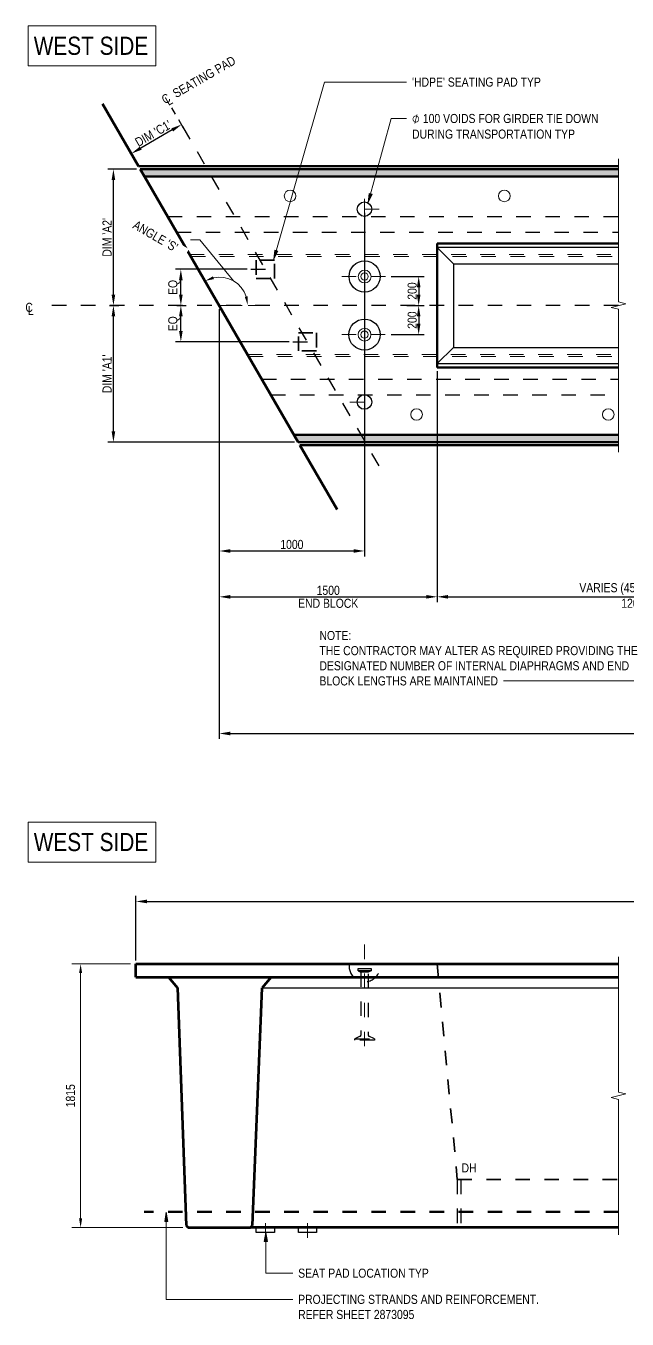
# Model space of a CAD drawing. Header units: metres. Extents: x 17.9 to 37.3, y 3.4 to 45.5.
# Drawn here: x 17.9 to 22.04, y 36.57 to 45.48 of the extents above; entities that cross this region are included whole.
import ezdxf

# ---------------------------------------------------------------- set-up
doc = ezdxf.new("R2010")
doc.units = ezdxf.units.M
doc.linetypes.add('JacobsCenter', pattern=[0.015, 0.009, -0.0015, 0.003, -0.0015])
doc.linetypes.add('JacobsDash', pattern=[0.0045, 0.003, -0.0015])
doc.layers.get('Defpoints').update_dxf_attribs({"color": 41})
for name, color, linetype, lineweight in [('A-ANNO-DIMS', 7, 'Continuous', 9), ('A-ANNO-NOTE', 7, 'Continuous', 9), ('A-DETL', 7, 'Continuous', 13), ('A-DETL-GENF', 7, 'Continuous', 9), ('A-DETL-THIN', 7, 'Continuous', 9), ('G-ANNO-TEXT', 7, 'Continuous', 9)]:
    doc.layers.add(name, color=color, linetype=linetype, lineweight=lineweight)
doc.styles.add('Arial Narrow', font='ARIALN.TTF', dxfattribs={"height": 0.0625})
doc.styles.add('Arial Narrow_1', font='ARIALN.TTF', dxfattribs={"height": 0.125})
doc.styles.add('Arial Narrow_2', font='ARIALN.TTF', dxfattribs={"height": 0.0025})
doc.styles.add('Segoe UI Symbol', font='seguisym.ttf', dxfattribs={"height": 0.0625})
doc.dimstyles.new('____ddd____', dxfattribs={"dimscale": 0.3048, "dimtxt": 0.063964, "dimasz": 0.246063, "dimexe": 0.123031, "dimexo": 0.082021, "dimgap": 0.04101, "dimtad": 1, "dimdec": 0, "dimlfac": 1000, "dimzin": 0, "dimdsep": 46, "dimtxsty": 'Arial Narrow', "dimsah": 1, "dimcen": 0.09, "dimaunit": 1, "dimadec": 4, "dimazin": 0, "dimtfac": 1, "dimtdec": 4, "dimtix": 1, "dimtmove": 0, "dimatfit": 3, "dimfxl": 1, "dimtvp": 1, "dimtolj": 1, "dimtzin": 0, "dimarcsym": 2})
doc.dimstyles.new('Dimension_Angle_O__DMS_', dxfattribs={"dimscale": 0.3048, "dimtxt": 0.063964, "dimasz": 0.205052, "dimexe": 0.19685, "dimexo": 0.131234, "dimgap": 0.164042, "dimtad": 1, "dimdec": 3, "dimlfac": 1000, "dimrnd": 0.001, "dimzin": 0, "dimdsep": 46, "dimtxsty": 'Arial Narrow', "dimsah": 1, "dimcen": 0.09, "dimaunit": 1, "dimadec": 4, "dimazin": 0, "dimtfac": 1, "dimtdec": 4, "dimtix": 1, "dimtmove": 1, "dimatfit": 3, "dimfxl": 1, "dimtvp": 1, "dimtfill": 1, "dimtolj": 1, "dimtzin": 0, "dimlwd": 18, "dimlwe": 18, "dimarcsym": 2})
doc.dimstyles.new('Dimension_Standard_O__mm_', dxfattribs={"dimscale": 0.3048, "dimtxt": 0.063964, "dimasz": 0.205052, "dimexe": 0.19685, "dimexo": 0.123031, "dimgap": 0.123031, "dimtad": 1, "dimdec": 0, "dimlfac": 1000, "dimzin": 0, "dimdsep": 46, "dimtxsty": 'Arial Narrow', "dimsah": 1, "dimcen": 0.09, "dimaunit": 1, "dimadec": 4, "dimazin": 0, "dimtfac": 1, "dimtdec": 4, "dimtix": 1, "dimtmove": 0, "dimatfit": 3, "dimfxl": 1, "dimtvp": 1, "dimtfill": 1, "dimtolj": 1, "dimtzin": 0, "dimlwd": 18, "dimlwe": 18, "dimarcsym": 2})

# ---------------------------------------------------------------- blocks, each defined once
blk = doc.blocks.new('CS_DET_BreakLine_ViewScale - Std Break-5073518-DRG-2873091 - 1815 SUPER-T GIRDER_CONCRETE_PLAN AND ELEVATION')
at = {"layer": 'A-DETL-GENF'}
for p, q in [((0.8825, 0), (-0.05, 0)), ((0.895, 0.05), (0.8825, 0)), ((0.92, -0.05), (0.895, 0.05)), ((0.9325, 0), (0.92, -0.05)), ((1.865, 0), (0.9325, 0))]:
    blk.add_line(p, q, dxfattribs=at)
blk = doc.blocks.new('CS_DET_BreakLine_ViewScale - Std Break-5073522-DRG-2873091 - 1815 SUPER-T GIRDER_CONCRETE_PLAN AND ELEVATION')
at = {"layer": 'A-DETL-GENF'}
for p, q in [((0.935, 0), (-0.05, 0)), ((0.9475, 0.05), (0.935, 0)), ((0.9725, -0.05), (0.9475, 0.05)), ((0.985, 0), (0.9725, -0.05)), ((1.97, 0), (0.985, 0))]:
    blk.add_line(p, q, dxfattribs=at)
blk = doc.blocks.new('DIMBLOCK1-DRG-2873091 - 1815 SUPER-T GIRDER_CONCRETE_PLAN AND ELEVATION')
at = {"layer": 'A-ANNO-DIMS', "color": 0, "lineweight": -2, "transparency": 16777216}
for p, q in [((18.6571, 39.0423), (18.6571, 39.4854)), ((36.4555, 39.0423), (36.4555, 39.4854)), ((18.7321, 39.4479), (36.3805, 39.4479))]:
    blk.add_line(p, q, dxfattribs=at)
at = {"layer": 'A-ANNO-DIMS', "color": 0, "transparency": 16777216}
for points in [[(18.7321, 39.4604), (18.7321, 39.4354), (18.6571, 39.4479)], [(36.3805, 39.4604), (36.3805, 39.4354), (36.4555, 39.4479)]]:
    blk.add_solid(points, dxfattribs=at)
at = {"layer": 'Defpoints', "color": 0, "transparency": 16777216}
for p in [(36.4555, 39.4479), (18.6571, 39.0173), (36.4555, 39.0173)]:
    blk.add_point(p, dxfattribs=at)
at = {"layer": 'A-ANNO-DIMS', "color": 0, "transparency": 16777216, "char_height": 0.0625, "width": 1.976196, "attachment_point": 5, "style": 'Arial Narrow'}
for s, insert in [('\\A1;APPLY STIFF BROOM FINISH TO TOP SURFACE', (27.5563, 39.4928)), ('\\A1;IN TRANSVERSE DIRECTION UNO', (27.5563, 39.4031))]:
    blk.add_mtext(s, dxfattribs=dict(at, insert=insert))
blk = doc.blocks.new('DIMBLOCK2-DRG-2873091 - 1815 SUPER-T GIRDER_CONCRETE_PLAN AND ELEVATION')
at = {"layer": 'A-ANNO-DIMS', "color": 0, "lineweight": 18, "transparency": 16777216}
for p, q in [((18.6196, 39.0173), (18.2161, 39.0173)), ((18.2761, 37.2648), (18.2761, 38.9548)), ((18.9789, 37.2023), (18.2161, 37.2023))]:
    blk.add_line(p, q, dxfattribs=at)
at = {"layer": 'A-ANNO-DIMS', "color": 0, "transparency": 16777216}
for points in [[(18.2657, 38.9548), (18.2865, 38.9548), (18.2761, 39.0173)], [(18.2657, 37.2648), (18.2865, 37.2648), (18.2761, 37.2023)]]:
    blk.add_solid(points, dxfattribs=at)
at = {"layer": 'Defpoints', "color": 0, "transparency": 16777216}
for p in [(18.2761, 39.0173), (18.6571, 39.0173), (19.0164, 37.2023)]:
    blk.add_point(p, dxfattribs=at)
at = {"layer": 'A-ANNO-DIMS', "color": 0, "lineweight": 18, "transparency": 16777216, "insert": (18.2067, 38.1098), "char_height": 0.0625, "width": 0.190066, "attachment_point": 5, "rotation": 90, "style": 'Arial Narrow', "bg_fill": 3, "box_fill_scale": 1.1, "bg_fill_color": 256, "bg_fill_true_color": 13158600, "bg_fill_transparency": 0}
blk.add_mtext('\\A1;1815', dxfattribs=at)
blk = doc.blocks.new('DIMBLOCK5-DRG-2873091 - 1815 SUPER-T GIRDER_CONCRETE_PLAN AND ELEVATION')
at = {"layer": 'A-ANNO-DIMS', "color": 0, "lineweight": -2, "transparency": 16777216}
for p, q in [((18.4739, 43.551), (18.5394, 43.551)), ((18.5019, 42.686), (18.5019, 43.476)), ((19.7496, 42.611), (18.4644, 42.611))]:
    blk.add_line(p, q, dxfattribs=at)
at = {"layer": 'A-ANNO-DIMS', "color": 0, "transparency": 16777216}
for points in [[(18.4894, 43.476), (18.5144, 43.476), (18.5019, 43.551)], [(18.4894, 42.686), (18.5144, 42.686), (18.5019, 42.611)]]:
    blk.add_solid(points, dxfattribs=at)
at = {"layer": 'Defpoints', "color": 0, "transparency": 16777216}
for p in [(18.4489, 43.551), (18.5019, 43.551), (19.7746, 42.611)]:
    blk.add_point(p, dxfattribs=at)
at = {"layer": 'A-ANNO-DIMS', "color": 0, "transparency": 16777216, "insert": (18.458, 43.081), "char_height": 0.0625, "width": 0.32165, "attachment_point": 5, "rotation": 90, "style": 'Arial Narrow'}
blk.add_mtext("\\A1;DIM 'A1'", dxfattribs=at)
blk = doc.blocks.new('DIMBLOCK6-DRG-2873091 - 1815 SUPER-T GIRDER_CONCRETE_PLAN AND ELEVATION')
at = {"layer": 'A-ANNO-DIMS', "color": 0, "lineweight": -2, "transparency": 16777216}
for p, q in [((18.6618, 44.491), (18.4644, 44.491)), ((18.5019, 43.626), (18.5019, 44.416)), ((18.4739, 43.551), (18.5394, 43.551))]:
    blk.add_line(p, q, dxfattribs=at)
at = {"layer": 'A-ANNO-DIMS', "color": 0, "transparency": 16777216}
for points in [[(18.4894, 44.416), (18.5144, 44.416), (18.5019, 44.491)], [(18.4894, 43.626), (18.5144, 43.626), (18.5019, 43.551)]]:
    blk.add_solid(points, dxfattribs=at)
at = {"layer": 'Defpoints', "color": 0, "transparency": 16777216}
for p in [(18.5019, 44.491), (18.6868, 44.491), (18.4489, 43.551)]:
    blk.add_point(p, dxfattribs=at)
at = {"layer": 'A-ANNO-DIMS', "color": 0, "transparency": 16777216, "insert": (18.458, 44.021), "char_height": 0.0625, "width": 0.32165, "attachment_point": 5, "rotation": 90, "style": 'Arial Narrow'}
blk.add_mtext("\\A1;DIM 'A2'", dxfattribs=at)
blk = doc.blocks.new('DIMBLOCK7-DRG-2873091 - 1815 SUPER-T GIRDER_CONCRETE_PLAN AND ELEVATION')
at = {"layer": 'A-ANNO-DIMS', "color": 0, "lineweight": 18, "transparency": 16777216}
for p, q in [((19.0959, 44.0034), (19.0334, 44.0034)), ((19.3287, 43.721), (19.0959, 44.0034)), ((19.0923, 43.7901), (19.1624, 43.6689)), ((19.4294, 43.551), (19.4869, 43.551))]:
    blk.add_line(p, q, dxfattribs=at)
blk.add_arc((19.2307, 43.551), 0.1962, 18.32514, 101.7312, dxfattribs=at)
at = {"layer": 'A-ANNO-DIMS', "color": 0, "transparency": 16777216}
for points in [[(19.1945, 43.7334), (19.1871, 43.7529), (19.1324, 43.7209)], [(19.4273, 43.6144), (19.4067, 43.6111), (19.4269, 43.551)]]:
    blk.add_solid(points, dxfattribs=at)
at = {"layer": 'Defpoints', "color": 0, "transparency": 16777216}
for p in [(19.0723, 43.8247), (19.381, 43.6772), (19.2307, 43.551), (19.3894, 43.551)]:
    blk.add_point(p, dxfattribs=at)
at = {"layer": 'A-ANNO-DIMS', "color": 0, "lineweight": 18, "transparency": 16777216, "insert": (18.6608, 44.1411), "char_height": 0.0625, "width": 0.406936, "attachment_point": 1, "rotation": 330.02817, "line_spacing_factor": 0.974696, "style": 'Arial Narrow', "bg_fill": 3, "box_fill_scale": 1.1, "bg_fill_color": 256, "bg_fill_true_color": 13158600, "bg_fill_transparency": 0}
blk.add_mtext("\\A1;ANGLE 'S'", dxfattribs=at)
blk = doc.blocks.new('DIMBLOCK9-DRG-2873091 - 1815 SUPER-T GIRDER_CONCRETE_PLAN AND ELEVATION')
at = {"layer": 'A-ANNO-DIMS', "color": 0, "lineweight": -2, "transparency": 16777216}
for p, q in [((19.2307, 43.526), (19.2307, 41.508)), ((20.7307, 43.0993), (20.7307, 41.508)), ((19.3057, 41.5455), (20.6557, 41.5455))]:
    blk.add_line(p, q, dxfattribs=at)
at = {"layer": 'A-ANNO-DIMS', "color": 0, "transparency": 16777216}
for points in [[(19.3057, 41.558), (19.3057, 41.533), (19.2307, 41.5455)], [(20.6557, 41.558), (20.6557, 41.533), (20.7307, 41.5455)]]:
    blk.add_solid(points, dxfattribs=at)
at = {"layer": 'Defpoints', "color": 0, "transparency": 16777216}
for p in [(19.2307, 43.551), (20.7307, 43.1243), (20.7307, 41.5455)]:
    blk.add_point(p, dxfattribs=at)
at = {"layer": 'A-ANNO-DIMS', "color": 0, "transparency": 16777216, "char_height": 0.0625, "width": 0.497095, "attachment_point": 5, "style": 'Arial Narrow'}
for s, insert in [('\\A1;1500', (19.9807, 41.5899)), ('\\A1;END BLOCK', (19.9807, 41.5006))]:
    blk.add_mtext(s, dxfattribs=dict(at, insert=insert))
blk = doc.blocks.new('DIMBLOCK10-DRG-2873091 - 1815 SUPER-T GIRDER_CONCRETE_PLAN AND ELEVATION')
at = {"layer": 'A-ANNO-DIMS', "color": 0, "lineweight": -2, "transparency": 16777216}
for p, q in [((20.7307, 43.0993), (20.7307, 41.508)), ((23.8026, 43.0993), (23.8026, 41.508)), ((20.8057, 41.5455), (23.7276, 41.5455))]:
    blk.add_line(p, q, dxfattribs=at)
at = {"layer": 'A-ANNO-DIMS', "color": 0, "transparency": 16777216}
for points in [[(20.8057, 41.558), (20.8057, 41.533), (20.7307, 41.5455)], [(23.7276, 41.558), (23.7276, 41.533), (23.8026, 41.5455)]]:
    blk.add_solid(points, dxfattribs=at)
at = {"layer": 'Defpoints', "color": 0, "transparency": 16777216}
for p in [(20.7307, 43.1243), (23.8026, 43.1243), (23.8026, 41.5455)]:
    blk.add_point(p, dxfattribs=at)
at = {"layer": 'A-ANNO-DIMS', "color": 0, "transparency": 16777216, "char_height": 0.0625, "width": 1.33777, "attachment_point": 5, "style": 'Arial Narrow'}
for s, insert in [('\\A1;VARIES (4500 MIN TO 6000 MAX)', (22.2666, 41.599)), ('\\A1;120 THICK WEB', (22.2666, 41.5006))]:
    blk.add_mtext(s, dxfattribs=dict(at, insert=insert))
blk = doc.blocks.new('DIMBLOCK13-DRG-2873091 - 1815 SUPER-T GIRDER_CONCRETE_PLAN AND ELEVATION')
at = {"layer": 'A-ANNO-DIMS', "color": 0, "lineweight": -2, "transparency": 16777216}
for p, q in [((20.4135, 43.7513), (20.6409, 43.7513)), ((20.6034, 43.6763), (20.6034, 43.626)), ((20.5227, 43.551), (20.6409, 43.551))]:
    blk.add_line(p, q, dxfattribs=at)
at = {"layer": 'A-ANNO-DIMS', "color": 0, "transparency": 16777216}
for points in [[(20.5909, 43.6763), (20.6159, 43.6763), (20.6034, 43.7513)], [(20.5909, 43.626), (20.6159, 43.626), (20.6034, 43.551)]]:
    blk.add_solid(points, dxfattribs=at)
at = {"layer": 'Defpoints', "color": 0, "transparency": 16777216}
for p in [(20.3885, 43.7513), (20.4977, 43.551), (20.6034, 43.551)]:
    blk.add_point(p, dxfattribs=at)
at = {"layer": 'A-ANNO-DIMS', "color": 0, "transparency": 16777216, "insert": (20.559, 43.6512), "char_height": 0.0625, "width": 0.142549, "attachment_point": 5, "rotation": 90, "style": 'Arial Narrow'}
blk.add_mtext('\\A1;200', dxfattribs=at)
blk = doc.blocks.new('DIMBLOCK14-DRG-2873091 - 1815 SUPER-T GIRDER_CONCRETE_PLAN AND ELEVATION')
at = {"layer": 'A-ANNO-DIMS', "color": 0, "lineweight": -2, "transparency": 16777216}
for p, q in [((20.5227, 43.551), (20.6409, 43.551)), ((20.6034, 43.476), (20.6034, 43.426)), ((20.4129, 43.351), (20.6409, 43.351))]:
    blk.add_line(p, q, dxfattribs=at)
at = {"layer": 'A-ANNO-DIMS', "color": 0, "transparency": 16777216}
for points in [[(20.5909, 43.476), (20.6159, 43.476), (20.6034, 43.551)], [(20.5909, 43.426), (20.6159, 43.426), (20.6034, 43.351)]]:
    blk.add_solid(points, dxfattribs=at)
at = {"layer": 'Defpoints', "color": 0, "transparency": 16777216}
for p in [(20.4977, 43.551), (20.3879, 43.351), (20.6034, 43.351)]:
    blk.add_point(p, dxfattribs=at)
at = {"layer": 'A-ANNO-DIMS', "color": 0, "transparency": 16777216, "insert": (20.559, 43.451), "char_height": 0.0625, "width": 0.142549, "attachment_point": 5, "rotation": 90, "style": 'Arial Narrow'}
blk.add_mtext('\\A1;200', dxfattribs=at)
blk = doc.blocks.new('DIMBLOCK15-DRG-2873091 - 1815 SUPER-T GIRDER_CONCRETE_PLAN AND ELEVATION')
at = {"layer": 'A-ANNO-DIMS', "color": 0, "lineweight": -2, "transparency": 16777216}
for p, q in [((20.2304, 44.19), (20.2304, 41.8237)), ((19.2307, 43.526), (19.2307, 41.8237)), ((19.3057, 41.8612), (20.1554, 41.8612))]:
    blk.add_line(p, q, dxfattribs=at)
at = {"layer": 'A-ANNO-DIMS', "color": 0, "transparency": 16777216}
for points in [[(19.3057, 41.8737), (19.3057, 41.8487), (19.2307, 41.8612)], [(20.1554, 41.8737), (20.1554, 41.8487), (20.2304, 41.8612)]]:
    blk.add_solid(points, dxfattribs=at)
at = {"layer": 'Defpoints', "color": 0, "transparency": 16777216}
for p in [(20.2304, 44.215), (19.2307, 43.551), (20.2304, 41.8612)]:
    blk.add_point(p, dxfattribs=at)
at = {"layer": 'A-ANNO-DIMS', "color": 0, "transparency": 16777216, "insert": (19.7305, 41.9056), "char_height": 0.0625, "width": 0.190066, "attachment_point": 5, "style": 'Arial Narrow'}
blk.add_mtext('\\A1;1000', dxfattribs=at)
blk = doc.blocks.new('DIMBLOCK19-DRG-2873091 - 1815 SUPER-T GIRDER_CONCRETE_PLAN AND ELEVATION')
at = {"layer": 'A-ANNO-DIMS', "color": 0, "lineweight": -2, "transparency": 16777216}
for p, q in [((19.2307, 43.526), (19.2307, 40.567)), ((35.9115, 43.526), (35.9115, 40.567)), ((19.3057, 40.6045), (35.8365, 40.6045))]:
    blk.add_line(p, q, dxfattribs=at)
at = {"layer": 'A-ANNO-DIMS', "color": 0, "transparency": 16777216}
for points in [[(19.3057, 40.617), (19.3057, 40.592), (19.2307, 40.6045)], [(35.8365, 40.617), (35.8365, 40.592), (35.9115, 40.6045)]]:
    blk.add_solid(points, dxfattribs=at)
at = {"layer": 'Defpoints', "color": 0, "transparency": 16777216}
for p in [(19.2307, 43.551), (35.9115, 43.551), (35.9115, 40.6045)]:
    blk.add_point(p, dxfattribs=at)
at = {"layer": 'A-ANNO-DIMS', "color": 0, "transparency": 16777216, "insert": (27.5711, 40.6482), "char_height": 0.0625, "width": 0.264386, "attachment_point": 5, "style": 'Arial Narrow'}
blk.add_mtext("\\A1;DIM 'L'", dxfattribs=at)
blk = doc.blocks.new('CS_Annot_Centreline Symbol2 - CS_Annot_Centreline Symbol 2-5073161-DRG-2873091 - 1815 SUPER-T GIRDER_CONCRETE_PLAN AND ELEVATION')
at = {"layer": 'A-ANNO-NOTE', "char_height": 0.0025, "attachment_point": 1, "style": 'Arial Narrow_2'}
for s, insert, width in [('C  ', (-0.00109, 0.00476), 0.0044093), ('L', (-0.00041, 0.00392), 0.0019241)]:
    blk.add_mtext(s, dxfattribs=dict(at, insert=insert, width=width))
blk = doc.blocks.new('DIMBLOCK20-DRG-2873091 - 1815 SUPER-T GIRDER_CONCRETE_PLAN AND ELEVATION')
at = {"layer": 'A-ANNO-DIMS', "color": 0, "lineweight": -2, "transparency": 16777216}
for p, q in [((18.9855, 44.7737), (18.9526, 44.8304)), ((18.9065, 44.7604), (18.69, 44.6351)), ((18.6754, 44.5106), (18.6063, 44.63))]:
    blk.add_line(p, q, dxfattribs=at)
at = {"layer": 'A-ANNO-DIMS', "color": 0, "transparency": 16777216}
for points in [[(18.9002, 44.7712), (18.9128, 44.7496), (18.9714, 44.798)], [(18.6837, 44.6459), (18.6963, 44.6243), (18.6251, 44.5976)]]:
    blk.add_solid(points, dxfattribs=at)
at = {"layer": 'Defpoints', "color": 0, "transparency": 16777216}
for p in [(18.998, 44.7521), (18.6251, 44.5976), (18.6879, 44.489)]:
    blk.add_point(p, dxfattribs=at)
at = {"layer": 'A-ANNO-DIMS', "color": 0, "transparency": 16777216, "insert": (18.7758, 44.7366), "char_height": 0.0625, "width": 0.326523, "attachment_point": 5, "rotation": 30.05634, "style": 'Arial Narrow'}
blk.add_mtext("\\A1;DIM 'C1'", dxfattribs=at)
blk = doc.blocks.new('DIMBLOCK24-DRG-2873091 - 1815 SUPER-T GIRDER_CONCRETE_PLAN AND ELEVATION')
at = {"layer": 'A-ANNO-DIMS', "color": 0, "lineweight": -2, "transparency": 16777216}
for p, q in [((18.9382, 43.551), (19.0037, 43.551)), ((18.9662, 43.376), (18.9662, 43.476)), ((19.7127, 43.301), (18.9287, 43.301))]:
    blk.add_line(p, q, dxfattribs=at)
at = {"layer": 'A-ANNO-DIMS', "color": 0, "transparency": 16777216}
for points in [[(18.9537, 43.476), (18.9787, 43.476), (18.9662, 43.551)], [(18.9537, 43.376), (18.9787, 43.376), (18.9662, 43.301)]]:
    blk.add_solid(points, dxfattribs=at)
at = {"layer": 'Defpoints', "color": 0, "transparency": 16777216}
for p in [(18.9132, 43.551), (18.9662, 43.551), (19.7377, 43.301)]:
    blk.add_point(p, dxfattribs=at)
at = {"layer": 'A-ANNO-DIMS', "color": 0, "transparency": 16777216, "insert": (18.9195, 43.426), "char_height": 0.0625, "width": 0.124274, "attachment_point": 5, "rotation": 90, "style": 'Arial Narrow'}
blk.add_mtext('\\A1;EQ', dxfattribs=at)
blk = doc.blocks.new('DIMBLOCK25-DRG-2873091 - 1815 SUPER-T GIRDER_CONCRETE_PLAN AND ELEVATION')
at = {"layer": 'A-ANNO-DIMS', "color": 0, "lineweight": -2, "transparency": 16777216}
for p, q in [((19.4233, 43.801), (18.9287, 43.801)), ((18.9662, 43.626), (18.9662, 43.726)), ((18.9382, 43.551), (19.0037, 43.551))]:
    blk.add_line(p, q, dxfattribs=at)
at = {"layer": 'A-ANNO-DIMS', "color": 0, "transparency": 16777216}
for points in [[(18.9537, 43.726), (18.9787, 43.726), (18.9662, 43.801)], [(18.9537, 43.626), (18.9787, 43.626), (18.9662, 43.551)]]:
    blk.add_solid(points, dxfattribs=at)
at = {"layer": 'Defpoints', "color": 0, "transparency": 16777216}
for p in [(18.9662, 43.801), (19.4483, 43.801), (18.9132, 43.551)]:
    blk.add_point(p, dxfattribs=at)
at = {"layer": 'A-ANNO-DIMS', "color": 0, "transparency": 16777216, "insert": (18.9195, 43.676), "char_height": 0.0625, "width": 0.124274, "attachment_point": 5, "rotation": 90, "style": 'Arial Narrow'}
blk.add_mtext('\\A1;EQ', dxfattribs=at)

msp = doc.modelspace()

# ---------------------------------------------------------------- hatches: boundary and pattern name
at = {"layer": 'A-DETL-GENF', "true_color": 0xd8d8d8}
for points in [[(19.7457326, 44.4410095), (21.9784378, 44.4410095), (21.9784378, 44.4910095), (18.6867811, 44.4910095), (18.7156486, 44.4410095)], [(21.9784378, 42.6110095), (21.9784378, 42.6610095), (19.7457326, 42.6610095), (19.7746002, 42.6110095)]]:
    msp.add_hatch(color=254, dxfattribs=at).paths.add_polyline_path(points)
at = {"layer": 'G-ANNO-TEXT'}
for points in [[(20.2566325, 44.260152), (20.2835808, 44.3176106), (20.2623036, 44.3233623)], [(19.606353, 43.8696804), (19.6341361, 43.92674), (19.6129451, 43.9328013)], [(18.8660654, 37.3072104), (18.8550449, 37.2447104), (18.8770858, 37.2447104)], [(19.5511678, 37.1687815), (19.5401473, 37.1062815), (19.5621882, 37.1062815)]]:
    msp.add_hatch(color=256, dxfattribs=at).paths.add_polyline_path(points)

# ---------------------------------------------------------------- linework, layer by layer
at = {"layer": 'A-DETL', "lineweight": 50}
for p, q in [((18.6751902, 44.5110095), (18.4269442, 44.9400095)), ((18.6751902, 44.5110095), (21.9784378, 44.5110095)), ((18.7156486, 44.4410095), (18.6867811, 44.4910095)), ((18.6868044, 44.4910095), (21.9784378, 44.4910095)), ((18.7156719, 44.4410095), (18.6868044, 44.4910095)), ((19.7746235, 42.6110095), (18.7156719, 44.4410095)), ((21.9784378, 44.4410095), (18.7156719, 44.4410095)), ((20.7306825, 43.9780076), (20.7306825, 43.1243414)), ((21.9784378, 43.9780076), (20.7306825, 43.9780076)), ((20.7306825, 43.1243414), (21.9784378, 43.1243414)), ((19.7457559, 42.6610095), (21.9784378, 42.6610095)), ((19.7746235, 42.6110095), (19.7457559, 42.6610095)), ((19.7746235, 42.6110095), (21.9784378, 42.6110095)), ((20.0431226, 42.1470095), (19.7861967, 42.5910095)), ((21.9784378, 42.5910095), (19.7861967, 42.5910095))]:
    msp.add_line(p, q, dxfattribs=at)
at = {"layer": 'A-DETL', "linetype": 'JacobsCenter', "lineweight": 25}
for p, q in [((20.332049, 42.4466294), (18.9046359, 44.913377)), ((19.4483207, 43.8010095), (19.6483207, 43.8010095)), ((21.9784377, 43.5510095), (18.0001307, 43.5510095)), ((19.7376517, 43.3010095), (19.9376517, 43.3010095))]:
    msp.add_line(p, q, dxfattribs=at)
at = {"layer": 'A-DETL', "linetype": 'JacobsCenter', "lineweight": 18}
for p, q in [((20.2303825, 42.7870095), (20.2303825, 44.3150095)), ((20.3303825, 44.2150095), (20.1303825, 44.2150095)), ((20.0741952, 43.7513341), (20.3884803, 43.7513341)), ((20.0735654, 43.3510095), (20.3878511, 43.3510095)), ((20.1303825, 42.8870095), (20.3303825, 42.8870095)), ((20.2313378, 39.1507515), (20.2313378, 38.4507515)), ((19.5483207, 37.1323391), (19.5483207, 37.2373391)), ((19.8376517, 37.1323391), (19.8376517, 37.2373391))]:
    msp.add_line(p, q, dxfattribs=at)
at = {"layer": 'A-DETL', "linetype": 'JacobsDash', "lineweight": 25}
for p, q in [((18.875672, 44.1645095), (21.9784378, 44.1645095)), ((18.9376496, 44.0574045), (21.9784378, 44.0574045)), ((19.5237127, 43.0446145), (21.9784378, 43.0446145)), ((19.5856903, 42.9375095), (21.9784378, 42.9375095)), ((20.1873044, 38.970286), (20.1873044, 38.9869892)), ((20.1873044, 38.9869892), (20.2753175, 38.9869892)), ((20.1873044, 38.970299), (20.2063051, 38.9599864)), ((20.2753175, 38.970286), (20.1873044, 38.970286)), ((20.2063051, 38.9599864), (20.2062549, 38.5274109)), ((20.2563112, 38.959979), (20.2063051, 38.959979)), ((20.2753175, 38.970286), (20.2563112, 38.959979)), ((20.2563112, 38.949979), (20.2563112, 38.5283377)), ((20.2753175, 38.9869892), (20.2753175, 38.970286)), ((20.1637451, 38.4919887), (20.1637451, 38.5027229)), ((20.2987631, 38.4919887), (20.1637451, 38.4919887)), ((20.2014086, 38.5194711), (20.1637467, 38.5027229)), ((20.1637467, 38.5027229), (20.2987631, 38.5027229)), ((20.2987631, 38.502703), (20.261111, 38.5194602)), ((20.2987631, 38.5027229), (20.2987631, 38.4919887)), ((20.8694037, 37.5325417), (20.8694037, 37.2023391)), ((20.8944037, 37.5325417), (20.8944037, 37.2023391))]:
    msp.add_line(p, q, dxfattribs=at)
at = {"layer": 'A-DETL', "lineweight": 25}
for p, q in [((20.7306825, 43.9503091), (20.8426825, 43.8384339)), ((21.9784378, 43.9503091), (20.7306825, 43.9503091)), ((20.8426825, 43.8384339), (21.9784378, 43.8384339)), ((20.8426825, 43.8384339), (20.8426825, 43.263585)), ((20.8426825, 43.263585), (20.7306825, 43.1517099)), ((20.8426825, 43.263585), (21.9784378, 43.263585)), ((20.7306825, 43.1517099), (21.9784378, 43.1517099)), ((19.5267915, 38.8523386), (21.9784378, 38.8522395)), ((19.4858207, 37.2023391), (19.6108207, 37.2023391)), ((19.4858207, 37.1673391), (19.4858207, 37.2023391)), ((19.6108207, 37.1673391), (19.4858207, 37.1673391)), ((19.6108207, 37.2023391), (19.6108207, 37.1673391)), ((19.7751517, 37.2023391), (19.9001517, 37.2023391)), ((19.7751517, 37.1673391), (19.7751517, 37.2023391)), ((19.9001517, 37.1673391), (19.7751517, 37.1673391)), ((19.9001517, 37.2023391), (19.9001517, 37.1673391))]:
    msp.add_line(p, q, dxfattribs=at)
at = {"layer": 'A-DETL', "color": 8, "linetype": 'JacobsDash', "lineweight": 18, "true_color": 0x808080}
for p, q in [((19.0272571, 43.9025515), (21.9784378, 43.9025515)), ((19.0354892, 43.8883254), (21.9784378, 43.8883254)), ((19.425682, 43.2140237), (21.9784378, 43.2140237)), ((19.4339141, 43.1997976), (21.9784378, 43.1997976))]:
    msp.add_line(p, q, dxfattribs=at)
at = {"layer": 'A-DETL', "linetype": 'JacobsDash', "lineweight": 35}
for p, q in [((19.4858207, 43.8635095), (19.4858207, 43.7385095)), ((19.6108207, 43.8635095), (19.4858207, 43.8635095)), ((19.6108207, 43.7385095), (19.6108207, 43.8635095)), ((19.4858207, 43.7385095), (19.6108207, 43.7385095)), ((19.7751517, 43.3635095), (19.9001517, 43.3635095)), ((19.7751517, 43.2385095), (19.7751517, 43.3635095)), ((19.9001517, 43.3635095), (19.9001517, 43.2385095)), ((19.9001517, 43.2385095), (19.7751517, 43.2385095)), ((20.7304016, 39.0173391), (20.8694037, 37.5325417)), ((20.8694037, 37.5325417), (21.9784378, 37.5325417))]:
    msp.add_line(p, q, dxfattribs=at)
at = {"layer": 'A-DETL', "lineweight": 18}
msp.add_line((19.2306811, 43.5510095), (19.2306811, 43.5493525), dxfattribs=at)
at = {"layer": 'A-DETL', "lineweight": 70}
for p, q in [((18.6570739, 39.0173391), (21.9784378, 39.0173391)), ((18.6570739, 38.9273395), (18.6570739, 39.0173391)), ((18.6570739, 38.9273395), (21.9784378, 38.9273395)), ((18.8802198, 38.9273395), (18.9420541, 38.852342)), ((19.5886286, 38.9273395), (19.5267915, 38.8523386)), ((18.9420541, 38.852342), (19.0030366, 37.2157367)), ((19.4584942, 37.2159053), (19.5267915, 38.8523386)), ((19.0030366, 37.2157367), (19.0164343, 37.2023391)), ((19.0164343, 37.2023391), (19.444928, 37.2023391)), ((19.444928, 37.2023391), (19.4584942, 37.2159053)), ((21.9784378, 37.2023391), (19.444928, 37.2023391))]:
    msp.add_line(p, q, dxfattribs=at)
at = {"layer": 'A-DETL', "color": 8, "linetype": 'JacobsDash', "lineweight": 50, "true_color": 0x808080}
msp.add_line((21.9784378, 37.3106937), (18.7133897, 37.3106937), dxfattribs=at)
at = {"layer": 'A-DETL'}
for centre in [(19.7179945, 44.3060095), (21.1929945, 44.3060095), (20.5888809, 42.8010095), (21.9088809, 42.8010095)]:
    msp.add_circle(centre, 0.04, dxfattribs=at)
at = {"layer": 'A-DETL', "lineweight": 25}
for centre, radius in [((20.2303825, 44.2150095), 0.05), ((20.2313378, 43.751008), 0.1071429), ((20.2307083, 43.3510086), 0.1071429), ((20.2303825, 42.8870095), 0.05)]:
    msp.add_circle(centre, radius, dxfattribs=at)
at = {"layer": 'A-DETL', "lineweight": 18}
for centre, radius in [((20.2313378, 43.751008), 0.044), ((20.2313378, 43.751008), 0.025), ((20.2307083, 43.3510086), 0.044), ((20.2307083, 43.3510086), 0.025)]:
    msp.add_circle(centre, radius, dxfattribs=at)
at = {"layer": 'A-DETL', "linetype": 'JacobsDash', "lineweight": 25}
for centre, major_axis, ratio, start_param, end_param in [((20.2313159, 39.0023398), (-0.1071559, 0.0000164), 0.999878632, 6.142883913, 9.565385222), ((20.1973258, 38.5274123), (-0.006314, 0.006314), 0.99995854, 2.831065408, 3.926854082), ((20.2651912, 38.5274023), (-0.006314, 0.006314), 0.999958627, 0.680466654, 1.881599862)]:
    msp.add_ellipse(centre, major_axis=major_axis, ratio=ratio, start_param=start_param, end_param=end_param, dxfattribs=at)
at = {"layer": 'A-DETL-THIN'}
msp.add_line((19.2306811, 43.5510095), (19.3893825, 43.5510095), dxfattribs=at)
at = {"layer": 'G-ANNO-TEXT'}
for p, q in [((19.606353, 43.8696804), (19.9554634, 45.0902206)), ((19.9554634, 45.0902206), (20.520303, 45.0902206)), ((20.2566325, 44.260152), (20.4132267, 44.8394398)), ((20.4132267, 44.8394398), (20.520303, 44.8394398)), ((20.2623036, 44.3233623), (20.2566325, 44.260152)), ((20.2566325, 44.260152), (20.2835808, 44.3176106)), ((20.2835808, 44.3176106), (20.2623036, 44.3233623)), ((19.6129451, 43.9328013), (19.606353, 43.8696804)), ((19.606353, 43.8696804), (19.6341361, 43.92674)), ((19.6341361, 43.92674), (19.6129451, 43.9328013)), ((22.1631549, 40.9667268), (21.1882569, 40.9667268)), ((19.5511678, 37.1687815), (19.5401473, 37.1062815)), ((19.5621882, 37.1062815), (19.5511678, 37.1687815)), ((19.5511678, 37.1687815), (19.5511678, 36.8880782)), ((19.5401473, 37.1062815), (19.5621882, 37.1062815)), ((19.5511678, 36.8880782), (19.7362736, 36.8880782)), ((18.8660654, 36.7079383), (19.7362736, 36.7079383))]:
    msp.add_line(p, q, dxfattribs=at)
at = {"layer": 'G-ANNO-TEXT', "lineweight": 18, "flags": 128}
for points in [[(17.9161796, 45.4772646), (18.7931796, 45.4772646), (18.7931796, 45.2022646), (17.9161796, 45.2022646)], [(17.9161796, 39.9942676), (18.7931796, 39.9942676), (18.7931796, 39.7192676), (17.9161796, 39.7192676)]]:
    msp.add_lwpolyline(points, close=True, dxfattribs=at)

# ---------------------------------------------------------------- block references
at = {"layer": 'A-ANNO-NOTE', "xscale": 25, "yscale": 25, "zscale": 25, "rotation": 29.99999999999798}
msp.add_blockref('CS_Annot_Centreline Symbol2 - CS_Annot_Centreline Symbol 2-5073161-DRG-2873091 - 1815 SUPER-T GIRDER_CONCRETE_PLAN AND ELEVATION', (18.9082929, 44.900302), dxfattribs=at)
at = {"layer": 'A-ANNO-NOTE', "xscale": 25, "yscale": 25, "zscale": 25}
msp.add_blockref('CS_Annot_Centreline Symbol2 - CS_Annot_Centreline Symbol 2-5073161-DRG-2873091 - 1815 SUPER-T GIRDER_CONCRETE_PLAN AND ELEVATION', (17.9230226, 43.4510095), dxfattribs=at)
at = {"layer": 'A-DETL-GENF'}
for name, p, rotation in [('CS_DET_BreakLine_ViewScale - Std Break-5073522-DRG-2873091 - 1815 SUPER-T GIRDER_CONCRETE_PLAN AND ELEVATION', (21.9784378, 42.5910095), 90.00000000000017), ('CS_DET_BreakLine_ViewScale - Std Break-5073518-DRG-2873091 - 1815 SUPER-T GIRDER_CONCRETE_PLAN AND ELEVATION', (21.9784378, 37.2023391), 89.99999999999979)]:
    msp.add_blockref(name, p, dxfattribs=dict(at, rotation=rotation))

# ---------------------------------------------------------------- dimensions: what is measured, and where the dimension line sits
at = {"layer": 'A-ANNO-DIMS'}
for base, p1, p2, angle, text, override, picture, middle in [((18.6250797, 44.5975641), (18.9979763, 44.7520731), (18.6878982, 44.489006), 30.05633708, "DIM 'C1'", {"dimpost": '<>', "dimfxl": 0.406636}, 'DIMBLOCK20-DRG-2873091 - 1815 SUPER-T GIRDER_CONCRETE_PLAN AND ELEVATION', (18.7757904, 44.7365775)), ((18.5019234, 44.4910095), (18.4488904, 43.5510095), (18.6868044, 44.4910095), 90, "DIM 'A2'", {"dimpost": '<>', "dimfxl": 0.969641}, 'DIMBLOCK6-DRG-2873091 - 1815 SUPER-T GIRDER_CONCRETE_PLAN AND ELEVATION', (18.4580242, 44.0210095)), ((18.5019234, 43.5510095), (19.7746235, 42.6110095), (18.4488904, 43.5510095), 90, "DIM 'A1'", {"dimpost": '<>', "dimfxl": 1.625167}, 'DIMBLOCK5-DRG-2873091 - 1815 SUPER-T GIRDER_CONCRETE_PLAN AND ELEVATION', (18.4580242, 43.0810095))]:
    dim = msp.add_linear_dim(base=base, p1=p1, p2=p2, angle=angle, text=text, dimstyle='____ddd____', override=override, dxfattribs=at)
    dim.commit()
    dim.dimension.update_dxf_attribs({"geometry": picture, "text_midpoint": middle})
for base, p1, p2, override, picture, middle in [((20.6034175, 43.5510095), (20.3884803, 43.7513341), (20.4976559, 43.5510095), {"dimpost": '<>', "dimfxl": 0.228143}, 'DIMBLOCK13-DRG-2873091 - 1815 SUPER-T GIRDER_CONCRETE_PLAN AND ELEVATION', (20.5590066, 43.6511718)), ((20.6034175, 43.3510095), (20.4976559, 43.5510095), (20.3878511, 43.3510095), {"dimpost": '<>', "dimfxl": 0.22816}, 'DIMBLOCK14-DRG-2873091 - 1815 SUPER-T GIRDER_CONCRETE_PLAN AND ELEVATION', (20.5590066, 43.4510095))]:
    dim = msp.add_linear_dim(base=base, p1=p1, p2=p2, angle=90, dimstyle='____ddd____', override=override, dxfattribs=at)
    dim.commit()
    dim.dimension.update_dxf_attribs({"geometry": picture, "text_midpoint": middle})
for base, p1, p2, text, override, picture, middle in [((23.8026048, 41.5454619), (20.7306825, 43.1243414), (23.8026048, 43.1243414), 'VARIES (4500 MIN TO 6000 MAX)\\X120 THICK WEB', {"dimpost": '<>', "dimfxl": 3.071922}, 'DIMBLOCK10-DRG-2873091 - 1815 SUPER-T GIRDER_CONCRETE_PLAN AND ELEVATION', (22.2666436, 41.5454619)), ((36.455469, 39.4479391), (18.6570739, 39.0173391), (36.455469, 39.0173391), 'APPLY STIFF BROOM FINISH TO TOP SURFACE\\X IN TRANSVERSE DIRECTION UNO', {"dimpost": '<>', "dimfxl": 17.798395}, 'DIMBLOCK1-DRG-2873091 - 1815 SUPER-T GIRDER_CONCRETE_PLAN AND ELEVATION', (27.5562714, 39.4479391))]:
    dim = msp.add_linear_dim(base=base, p1=p1, p2=p2, text=text, dimstyle='____ddd____', override=override, dxfattribs=at)
    dim.commit()
    dim.dimension.update_dxf_attribs({"geometry": picture, "text_midpoint": middle})

# ---------------------------------------------------------------- next in the draw order: texts
at = {"layer": 'A-ANNO-NOTE', "insert": (18.9025106, 45.0328263), "char_height": 0.0625, "attachment_point": 1, "rotation": 30, "style": 'Arial Narrow', "bg_fill": 3, "box_fill_scale": 1, "bg_fill_color": 256, "bg_fill_true_color": 13158600, "bg_fill_transparency": 0}
msp.add_mtext('SEATING PAD', dxfattribs=at)
at = {"layer": 'G-ANNO-TEXT', "lineweight": 18, "char_height": 0.125, "attachment_point": 1, "style": 'Arial Narrow_1', "bg_fill": 3, "box_fill_scale": 1, "bg_fill_color": 256, "bg_fill_true_color": 13158600, "bg_fill_transparency": 0}
for insert in [(17.9536796, 45.4027073), (17.9536796, 39.9197103)]:
    msp.add_mtext('WEST SIDE', dxfattribs=dict(at, insert=insert))
at = {"layer": 'G-ANNO-TEXT', "char_height": 0.0625, "attachment_point": 1, "bg_fill": 3, "box_fill_scale": 1, "bg_fill_color": 256, "bg_fill_transparency": 0}
for s, insert, style in [("'HDPE' SEATING PAD TYP", (20.557803, 45.1214706), 'Arial Narrow'), ('\\fSegoe UI Symbol|b0|i0|c254|p34|;⌀', (20.557803, 44.8706898), 'Segoe UI Symbol'), ('DH', (20.898477, 37.6440423), 'Arial Narrow'), ('SEAT PAD LOCATION TYP', (19.7737736, 36.9193282), 'Arial Narrow'), ('PROJECTING STRANDS AND REINFORCEMENT. ', (19.7737736, 36.7391883), 'Arial Narrow')]:
    msp.add_mtext(s, dxfattribs=dict(at, insert=insert, style=style))

# ---------------------------------------------------------------- next in the draw order: dimensions: what is measured, and where the dimension line sits
at = {"layer": 'A-ANNO-DIMS', "lineweight": 18}
dim = msp.add_angular_dim_3p(base=(19.3809754, 43.6772053), center=(19.2306811, 43.5510095), p1=(19.3893825, 43.5510095), p2=(19.0722873, 43.8247337), text="ANGLE 'S'", dimstyle='Dimension_Angle_O__DMS_', override={"dimpost": '<>', "dimfxl": 0.418897}, dxfattribs=at)
dim.commit()
dim.dimension.update_dxf_attribs({"geometry": 'DIMBLOCK7-DRG-2873091 - 1815 SUPER-T GIRDER_CONCRETE_PLAN AND ELEVATION', "text_midpoint": (18.8162407, 44.0033671), "dimtype": 165, "text_rotation": 330.02816854})
dim = msp.add_linear_dim(base=(18.2761259, 39.0173391), p1=(19.0164343, 37.2023391), p2=(18.6570739, 39.0173391), angle=90, dimstyle='Dimension_Standard_O__mm_', override={"dimpost": '<>', "dimfxl": 1.850234}, dxfattribs=at)
dim.commit()
dim.dimension.update_dxf_attribs({"geometry": 'DIMBLOCK2-DRG-2873091 - 1815 SUPER-T GIRDER_CONCRETE_PLAN AND ELEVATION', "text_midpoint": (18.2067151, 38.1098391)})

# ---------------------------------------------------------------- next in the draw order: linework, layer by layer
at = {"layer": 'G-ANNO-TEXT'}
for p, q in [((18.8660654, 37.3072104), (18.8550449, 37.2447104)), ((18.8550449, 37.2447104), (18.8770858, 37.2447104)), ((18.8770858, 37.2447104), (18.8660654, 37.3072104)), ((18.8660654, 37.3072104), (18.8660654, 36.7079383))]:
    msp.add_line(p, q, dxfattribs=at)

# ---------------------------------------------------------------- next in the draw order: texts
at = {"layer": 'G-ANNO-TEXT', "char_height": 0.0625, "attachment_point": 1, "style": 'Arial Narrow', "bg_fill": 3, "box_fill_scale": 1, "bg_fill_color": 256, "bg_fill_transparency": 0}
for s, insert in [('100 VOIDS FOR GIRDER TIE DOWN ', (20.6322171, 44.8706898)), ('REFER SHEET 2873095', (19.7737736, 36.6350086))]:
    msp.add_mtext(s, dxfattribs=dict(at, insert=insert))

# ---------------------------------------------------------------- next in the draw order: dimensions: what is measured, and where the dimension line sits
at = {"layer": 'A-ANNO-DIMS'}
dim = msp.add_linear_dim(base=(20.2303825, 41.861212), p1=(19.2306811, 43.5510095), p2=(20.2303825, 44.2150095), dimstyle='____ddd____', override={"dimpost": '<>', "dimfxl": 1.200124}, dxfattribs=at)
dim.commit()
dim.dimension.update_dxf_attribs({"geometry": 'DIMBLOCK15-DRG-2873091 - 1815 SUPER-T GIRDER_CONCRETE_PLAN AND ELEVATION', "text_midpoint": (19.7305318, 41.9056228)})
for base, p1, p2, override, picture, middle in [((18.9661925, 43.8010095), (18.9131595, 43.5510095), (19.4483207, 43.8010095), {"dimpost": '<>', "dimfxl": 0.590675}, 'DIMBLOCK25-DRG-2873091 - 1815 SUPER-T GIRDER_CONCRETE_PLAN AND ELEVATION', (18.9194582, 43.6760095)), ((18.9661925, 43.5510095), (19.7376517, 43.3010095), (18.9131595, 43.5510095), {"dimpost": '<>', "dimfxl": 0.861561}, 'DIMBLOCK24-DRG-2873091 - 1815 SUPER-T GIRDER_CONCRETE_PLAN AND ELEVATION', (18.9194582, 43.4260095))]:
    dim = msp.add_linear_dim(base=base, p1=p1, p2=p2, angle=90, text='EQ', dimstyle='____ddd____', override=override, dxfattribs=at)
    dim.commit()
    dim.dimension.update_dxf_attribs({"geometry": picture, "text_midpoint": middle})
for base, p2, text, override, picture, middle in [((20.7306825, 41.5454619), (20.7306825, 43.1243414), '<>\\XEND BLOCK', {"dimpost": '<>', "dimfxl": 1.559503}, 'DIMBLOCK9-DRG-2873091 - 1815 SUPER-T GIRDER_CONCRETE_PLAN AND ELEVATION', (19.9806818, 41.5454619)), ((35.9115267, 40.6044515), (35.9115267, 43.5510095), "DIM 'L'", {"dimpost": '<>', "dimfxl": 16.680846}, 'DIMBLOCK19-DRG-2873091 - 1815 SUPER-T GIRDER_CONCRETE_PLAN AND ELEVATION', (27.5711039, 40.6482228))]:
    dim = msp.add_linear_dim(base=base, p1=(19.2306811, 43.5510095), p2=p2, text=text, dimstyle='____ddd____', override=override, dxfattribs=at)
    dim.commit()
    dim.dimension.update_dxf_attribs({"geometry": picture, "text_midpoint": middle})

# ---------------------------------------------------------------- next in the draw order: texts
at = {"layer": 'G-ANNO-TEXT', "char_height": 0.0625, "attachment_point": 1, "style": 'Arial Narrow', "bg_fill": 3, "box_fill_scale": 1, "bg_fill_color": 256, "bg_fill_transparency": 0}
for s, insert in [('DURING TRANSPORTATION TYP', (20.557803, 44.7632028)), ('NOTE:', (19.9204444, 41.3105158))]:
    msp.add_mtext(s, dxfattribs=dict(at, insert=insert))

# ---------------------------------------------------------------- next in the draw order: texts
at = {"layer": 'G-ANNO-TEXT', "insert": (19.9204444, 41.2063362), "char_height": 0.0625, "attachment_point": 1, "style": 'Arial Narrow', "bg_fill": 3, "box_fill_scale": 1, "bg_fill_color": 256, "bg_fill_transparency": 0}
msp.add_mtext('THE CONTRACTOR MAY ALTER AS REQUIRED PROVIDING THE ', dxfattribs=at)

# ---------------------------------------------------------------- next in the draw order: texts
at = {"layer": 'G-ANNO-TEXT', "insert": (19.9204444, 41.1021565), "char_height": 0.0625, "attachment_point": 1, "style": 'Arial Narrow', "bg_fill": 3, "box_fill_scale": 1, "bg_fill_color": 256, "bg_fill_transparency": 0}
msp.add_mtext('DESIGNATED NUMBER OF INTERNAL DIAPHRAGMS AND END ', dxfattribs=at)

# ---------------------------------------------------------------- next in the draw order: texts
at = {"layer": 'G-ANNO-TEXT', "insert": (19.9204444, 40.9979768), "char_height": 0.0625, "attachment_point": 1, "style": 'Arial Narrow', "bg_fill": 3, "box_fill_scale": 1, "bg_fill_color": 256, "bg_fill_transparency": 0}
msp.add_mtext('BLOCK LENGTHS ARE MAINTAINED', dxfattribs=at)

doc.saveas('drawing.dxf')
